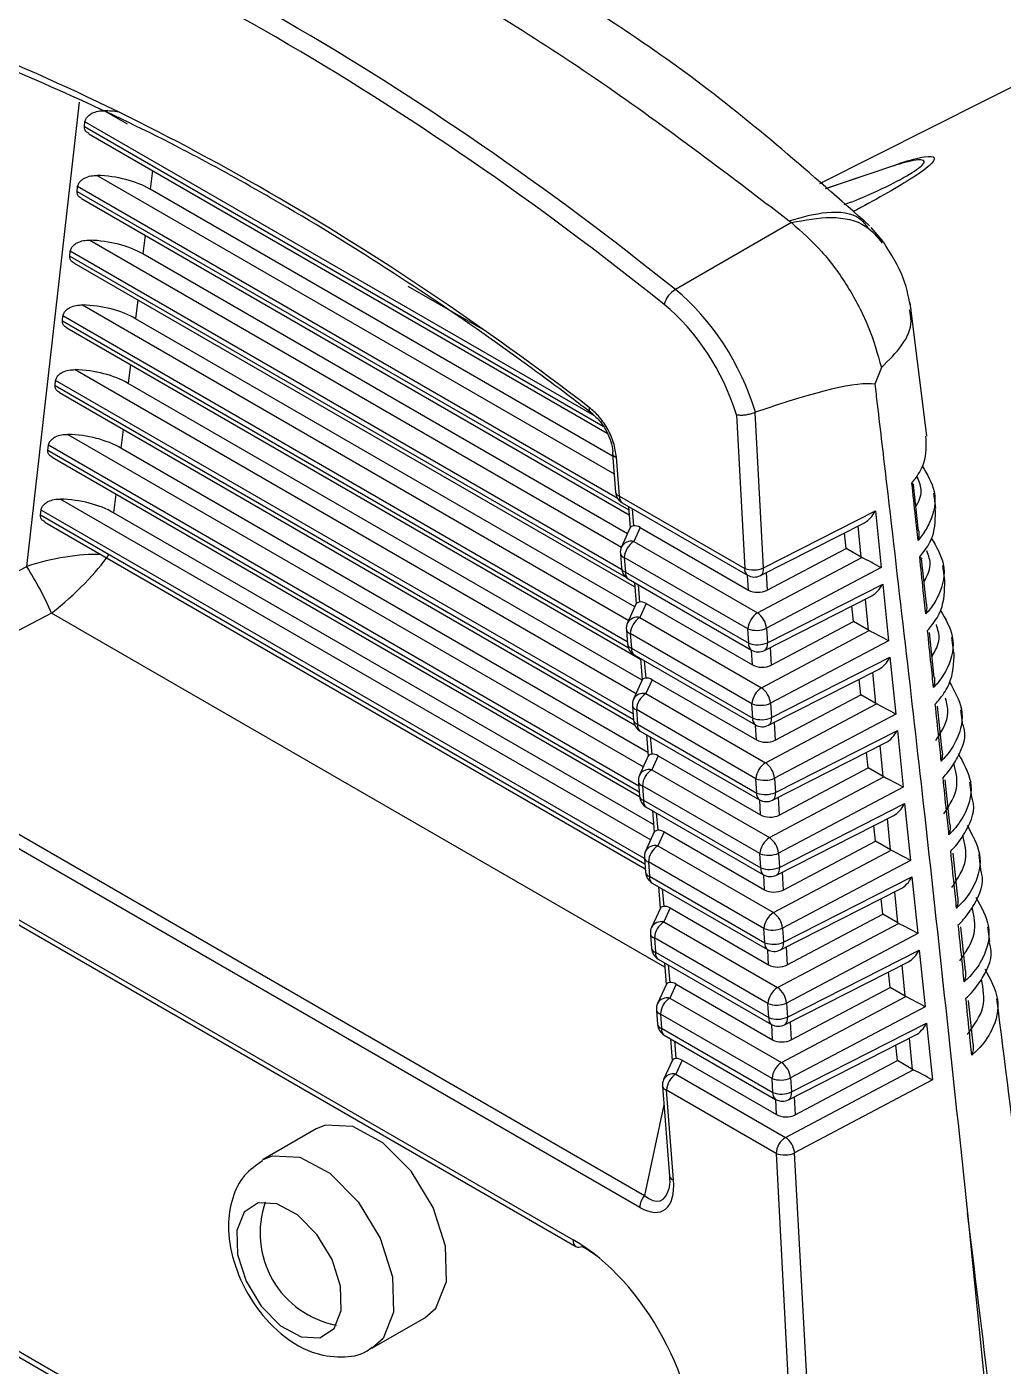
# Model space of a CAD drawing. Extents: x 8 to 113, y 0 to 87.
# Drawn here: x 79.033 to 79.75, y 71.53 to 72.513 of the extents above; entities that cross this region are included whole.
import ezdxf

# ---------------------------------------------------------------- set-up
doc = ezdxf.new("R2010")
doc.units = 0
doc.header["$MEASUREMENT"] = 0
doc.layers.add('OBJECT', color=7, linetype='CONTINUOUS')

msp = doc.modelspace()

# ---------------------------------------------------------------- linework, layer by layer
at = {"layer": 'OBJECT'}
for p, q in [((79.03274, 72.117), (79.07136, 72.45784)), ((79.08974, 72.4515), (79.10642, 72.44187)), ((79.07507, 72.43984), (79.07548, 72.44347)), ((79.07507, 72.43984), (79.45603, 72.21992)), ((79.44964, 72.22748), (79.07548, 72.44347)), ((79.07819, 72.43466), (79.45903, 72.2148)), ((79.66921, 72.41104), (79.61917, 72.39415)), ((79.66921, 72.41104), (79.67451, 72.41328)), ((79.08435, 72.40398), (79.46398, 72.18483)), ((79.12494, 72.40767), (79.12338, 72.39388)), ((79.65464, 72.40626), (79.61907, 72.39423)), ((79.06969, 72.39232), (79.0701, 72.39595)), ((79.06969, 72.39232), (79.47474, 72.15849)), ((79.46638, 72.16719), (79.0701, 72.39595)), ((79.46295, 72.19785), (79.12338, 72.39388)), ((79.0728, 72.38714), (79.47502, 72.15495)), ((79.59255, 72.37076), (79.59426, 72.3694)), ((79.11956, 72.36015), (79.11799, 72.34636)), ((79.59426, 72.3694), (79.50902, 72.32019)), ((79.66158, 72.35555), (79.65281, 72.3659)), ((79.07897, 72.35647), (79.46937, 72.1311)), ((79.06431, 72.34481), (79.06472, 72.34844)), ((79.06431, 72.34481), (79.47261, 72.10909)), ((79.46956, 72.11472), (79.06472, 72.34844)), ((79.47381, 72.14095), (79.11799, 72.34636)), ((79.06742, 72.33962), (79.47922, 72.1019)), ((79.3126, 72.32284), (79.36832, 72.29068)), ((79.11417, 72.31264), (79.11261, 72.29885)), ((79.07359, 72.30895), (79.47475, 72.07736)), ((79.69368, 72.21269), (79.68146, 72.31076)), ((79.05892, 72.29729), (79.05933, 72.30092)), ((79.05892, 72.29729), (79.47433, 72.05748)), ((79.47371, 72.0617), (79.05933, 72.30092)), ((79.06204, 72.29211), (79.48341, 72.04885)), ((79.4792, 72.08722), (79.11261, 72.29885)), ((79.10879, 72.26512), (79.10723, 72.25133)), ((79.66024, 72.26297), (79.65546, 72.25083)), ((79.05354, 72.24977), (79.05395, 72.2534)), ((79.47791, 72.00866), (79.05395, 72.2534)), ((79.0682, 72.26143), (79.48013, 72.02363)), ((79.05354, 72.24977), (79.47823, 72.0046)), ((79.05665, 72.24459), (79.47911, 72.00071)), ((79.48458, 72.03349), (79.10723, 72.25133)), ((79.55386, 72.22816), (79.5599, 72.11551)), ((79.56748, 72.23005), (79.56775, 72.23016)), ((79.5736, 72.11589), (79.56748, 72.23005)), ((79.06282, 72.21391), (79.48551, 71.9699)), ((79.10341, 72.2176), (79.10184, 72.20381)), ((79.04816, 72.20225), (79.04857, 72.20588)), ((79.4821, 71.95561), (79.04857, 72.20588)), ((79.48882, 71.98041), (79.10184, 72.20381)), ((79.04816, 72.20225), (79.48242, 71.95156)), ((79.05127, 72.19707), (79.4827, 71.94801)), ((79.46279, 72.19992), (79.46504, 72.17145)), ((79.46794, 72.1686), (79.46569, 72.19706)), ((79.68755, 72.14313), (79.68398, 72.17675)), ((79.05744, 72.16639), (79.4909, 71.91616)), ((79.09802, 72.17008), (79.09646, 72.15629)), ((79.46794, 72.1686), (79.5599, 72.11551)), ((79.47001, 72.16358), (79.56196, 72.1105)), ((79.70029, 72.15964), (79.6989, 72.17082)), ((79.04277, 72.15473), (79.04319, 72.15836)), ((79.04277, 72.15473), (79.48661, 71.89851)), ((79.48629, 71.90256), (79.04319, 72.15836)), ((79.49301, 71.92737), (79.09646, 72.15629)), ((79.47455, 72.16096), (79.47579, 72.14532)), ((79.47736, 72.15934), (79.47836, 72.14669)), ((79.5736, 72.11589), (79.65584, 72.15773)), ((79.65584, 72.15773), (79.66001, 72.11606)), ((79.04589, 72.14955), (79.48689, 71.89497)), ((79.47587, 72.14551), (79.46945, 72.1313)), ((79.48312, 72.14553), (79.47851, 72.13531)), ((79.48312, 72.14553), (79.56264, 72.09962)), ((79.57149, 72.11025), (79.64783, 72.14908)), ((79.64544, 72.12384), (79.64315, 72.1467)), ((79.47851, 72.13531), (79.56927, 72.08291)), ((79.63439, 72.13022), (79.63324, 72.14166)), ((79.4686, 72.12639), (79.46945, 72.11563)), ((79.57637, 72.09946), (79.63439, 72.13022)), ((79.64544, 72.12384), (79.63439, 72.13022)), ((78.87523, 72.03434), (79.03274, 72.117)), ((79.56227, 72.07114), (79.47151, 72.12354)), ((79.47151, 72.12354), (79.47236, 72.11278)), ((79.56927, 72.08291), (79.64596, 72.12356)), ((79.66001, 72.11606), (79.57597, 72.07152)), ((79.69336, 72.08925), (79.68983, 72.12263)), ((79.7069, 72.10658), (79.70551, 72.11775)), ((79.47236, 72.11278), (79.56284, 72.06054)), ((79.47442, 72.10776), (79.5649, 72.05553)), ((79.47896, 72.10514), (79.4802, 72.08944)), ((79.56264, 72.09962), (79.56206, 72.11044)), ((79.57568, 72.11238), (79.57637, 72.09946)), ((79.48177, 72.10352), (79.48278, 72.09082)), ((79.57444, 72.05527), (79.65321, 72.09534)), ((79.57654, 72.06092), (79.66122, 72.104)), ((79.66122, 72.104), (79.66539, 72.06233)), ((79.48029, 72.08964), (79.47387, 72.07542)), ((79.48754, 72.08966), (79.48292, 72.07944)), ((79.48754, 72.08966), (79.56559, 72.0446)), ((79.63977, 72.07648), (79.63863, 72.08793)), ((79.65082, 72.0701), (79.64853, 72.09297)), ((79.05098, 72.08267), (78.89099, 71.99871)), ((79.50129, 71.82271), (79.05098, 72.08267)), ((79.48292, 72.07944), (79.57222, 72.02789)), ((79.57932, 72.04444), (79.63977, 72.07648)), ((79.65082, 72.0701), (79.63977, 72.07648)), ((79.47302, 72.07052), (79.47386, 72.05981)), ((79.56522, 72.01611), (79.47592, 72.06766)), ((79.47592, 72.06766), (79.47677, 72.05695)), ((79.56284, 72.06054), (79.56227, 72.07114)), ((79.57222, 72.02789), (79.65134, 72.06983)), ((79.57597, 72.07152), (79.57654, 72.06092)), ((79.69914, 72.03539), (79.69565, 72.06853)), ((79.47677, 72.05695), (79.56579, 72.00557)), ((79.56559, 72.0446), (79.56501, 72.05547)), ((79.57863, 72.0574), (79.57932, 72.04444)), ((79.66539, 72.06233), (79.57892, 72.01649)), ((79.71351, 72.05353), (79.71212, 72.06469)), ((79.47883, 72.05194), (79.56785, 72.00055)), ((79.48337, 72.04932), (79.48462, 72.03357)), ((79.48618, 72.0477), (79.48719, 72.03494)), ((79.57949, 72.00595), (79.6666, 72.05026)), ((79.6666, 72.05026), (79.67078, 72.0086)), ((79.57738, 72.0003), (79.65859, 72.04161)), ((79.65621, 72.01637), (79.65392, 72.03923)), ((79.48471, 72.03376), (79.47829, 72.01955)), ((79.49195, 72.03378), (79.48734, 72.02357)), ((79.49195, 72.03378), (79.56854, 71.98957)), ((79.64516, 72.02275), (79.64401, 72.03419)), ((79.48734, 72.02357), (79.57517, 71.97286)), ((79.56579, 72.00557), (79.56522, 72.01611)), ((79.57517, 71.97286), (79.65672, 72.01609)), ((79.57892, 72.01649), (79.57949, 72.00595)), ((79.58227, 71.98941), (79.64516, 72.02275)), ((79.65621, 72.01637), (79.64516, 72.02275)), ((79.47743, 72.01465), (79.47827, 72.00399)), ((79.56817, 71.96109), (79.48034, 72.01179)), ((79.48034, 72.01179), (79.48118, 72.00113)), ((79.67078, 72.0086), (79.58187, 71.96147)), ((79.70488, 71.98153), (79.70143, 72.01445)), ((79.72012, 72.00051), (79.71873, 72.01163)), ((78.89099, 71.99871), (79.48633, 71.65503)), ((79.48118, 72.00113), (79.56873, 71.95059)), ((79.56854, 71.98957), (79.56795, 72.00049)), ((79.58157, 72.00243), (79.58227, 71.98941)), ((79.58243, 71.95097), (79.67199, 71.99653)), ((79.67199, 71.99653), (79.67616, 71.95486)), ((79.4828, 71.64635), (78.88747, 71.99003)), ((79.48324, 71.99612), (79.57079, 71.94558)), ((79.48779, 71.9935), (79.48904, 71.9777)), ((79.4906, 71.99187), (79.49161, 71.97907)), ((79.58033, 71.94533), (79.66398, 71.98788)), ((79.48912, 71.97789), (79.4827, 71.96368)), ((79.49637, 71.97791), (79.49176, 71.96769)), ((79.49637, 71.97791), (79.57149, 71.93455)), ((79.65054, 71.96902), (79.64939, 71.98046)), ((79.66159, 71.96264), (79.6593, 71.9855)), ((79.49176, 71.96769), (79.57812, 71.91784)), ((79.58521, 71.93439), (79.65054, 71.96902)), ((79.66159, 71.96264), (79.65054, 71.96902)), ((79.48185, 71.95878), (79.48269, 71.94817)), ((79.56873, 71.95059), (79.56817, 71.96109)), ((79.57812, 71.91784), (79.66211, 71.96236)), ((79.58187, 71.96147), (79.58243, 71.95097)), ((79.71061, 71.92769), (79.70719, 71.96039)), ((79.72672, 71.9475), (79.72534, 71.95857)), ((79.57112, 71.90606), (79.48476, 71.95592)), ((79.48476, 71.95592), (79.48559, 71.94531)), ((79.58451, 71.94746), (79.58521, 71.93439)), ((79.67616, 71.95486), (79.58482, 71.90644)), ((79.48559, 71.94531), (79.57167, 71.89562)), ((79.48766, 71.9403), (79.57374, 71.8906)), ((79.4922, 71.93768), (79.49345, 71.92183)), ((79.57149, 71.93455), (79.5709, 71.94552)), ((79.58537, 71.896), (79.67737, 71.9428)), ((79.67737, 71.9428), (79.68154, 71.90113)), ((79.49501, 71.93605), (79.49603, 71.9232)), ((79.58327, 71.89035), (79.66936, 71.93415)), ((79.66697, 71.90891), (79.66468, 71.93177)), ((79.49354, 71.92202), (79.48712, 71.90781)), ((79.50079, 71.92204), (79.49617, 71.91182)), ((79.50079, 71.92204), (79.57443, 71.87952)), ((79.65592, 71.91528), (79.65478, 71.92673)), ((78.93186, 71.91241), (79.4339, 71.62259)), ((79.49617, 71.91182), (79.58106, 71.86281)), ((79.58106, 71.86281), (79.66749, 71.90863)), ((79.58816, 71.87937), (79.65592, 71.91528)), ((79.66697, 71.90891), (79.65592, 71.91528)), ((78.93392, 71.90739), (79.43596, 71.61757)), ((79.48627, 71.9029), (79.4871, 71.89235)), ((79.57406, 71.85104), (79.48917, 71.90005)), ((79.48917, 71.90005), (79.49001, 71.88949)), ((79.57167, 71.89562), (79.57112, 71.90606)), ((79.58482, 71.90644), (79.58537, 71.896)), ((79.68154, 71.90113), (79.58776, 71.85142)), ((79.7163, 71.87387), (79.71292, 71.90635)), ((79.73333, 71.89449), (79.73196, 71.90551)), ((79.49001, 71.88949), (79.57462, 71.84065)), ((79.57443, 71.87952), (79.57384, 71.89054)), ((79.58746, 71.89248), (79.58816, 71.87937)), ((79.58832, 71.84103), (79.68275, 71.88906)), ((79.68275, 71.88906), (79.68693, 71.8474)), ((79.49207, 71.88448), (79.57668, 71.83563)), ((79.49661, 71.88185), (79.49787, 71.86595)), ((79.49942, 71.88023), (79.50044, 71.86733)), ((79.58621, 71.83538), (79.67474, 71.88041)), ((79.66131, 71.86155), (79.66016, 71.87299)), ((79.67236, 71.85517), (79.67007, 71.87803)), ((79.49796, 71.86615), (79.49154, 71.85193)), ((79.5052, 71.86617), (79.50059, 71.85595)), ((79.5052, 71.86617), (79.57738, 71.8245)), ((79.59111, 71.82434), (79.66131, 71.86155)), ((79.67236, 71.85517), (79.66131, 71.86155)), ((79.50059, 71.85595), (79.58401, 71.80779)), ((79.57462, 71.84065), (79.57406, 71.85104)), ((79.58401, 71.80779), (79.67287, 71.85489)), ((79.58776, 71.85142), (79.58832, 71.84103)), ((79.72197, 71.82005), (79.71862, 71.85235)), ((79.73993, 71.84148), (79.73856, 71.85246)), ((79.49068, 71.84703), (79.49151, 71.83653)), ((79.57701, 71.79602), (79.49359, 71.84417)), ((79.49359, 71.84417), (79.49442, 71.83367)), ((79.68693, 71.8474), (79.59071, 71.7964)), ((79.49442, 71.83367), (79.57756, 71.78567)), ((79.57738, 71.8245), (79.57679, 71.83557)), ((79.5904, 71.83751), (79.59111, 71.82434)), ((79.59126, 71.78605), (79.68813, 71.83533)), ((79.68813, 71.83533), (79.69231, 71.79366)), ((79.49648, 71.82866), (79.57963, 71.78066)), ((79.50102, 71.82603), (79.50229, 71.81008)), ((79.50383, 71.82441), (79.50486, 71.81145)), ((79.58916, 71.78041), (79.68012, 71.82668)), ((79.66669, 71.80782), (79.66554, 71.81926)), ((79.67774, 71.80144), (79.67545, 71.8243)), ((79.50237, 71.81027), (79.49595, 71.79606)), ((79.50962, 71.81029), (79.50501, 71.80008)), ((79.50962, 71.81029), (79.58033, 71.76948)), ((79.50501, 71.80008), (79.58696, 71.75277)), ((79.58696, 71.75277), (79.67826, 71.80116)), ((79.59406, 71.76932), (79.66669, 71.80782)), ((79.67774, 71.80144), (79.66669, 71.80782)), ((79.4951, 71.79116), (79.49592, 71.78071)), ((79.57756, 71.78567), (79.57701, 71.79602)), ((79.59071, 71.7964), (79.59126, 71.78605)), ((79.69231, 71.79366), (79.59366, 71.74137)), ((79.72762, 71.76625), (79.7243, 71.79835)), ((79.57996, 71.74099), (79.49801, 71.7883)), ((79.49801, 71.7883), (79.49883, 71.77785)), ((79.58033, 71.76948), (79.57973, 71.7806)), ((79.59335, 71.78254), (79.59406, 71.76932)), ((79.59421, 71.73108), (79.69352, 71.7816)), ((79.69352, 71.7816), (79.69769, 71.73993)), ((79.49883, 71.77785), (79.58051, 71.7307)), ((79.50089, 71.77284), (79.58257, 71.72568)), ((79.50544, 71.77021), (79.5067, 71.75421)), ((79.5921, 71.72543), (79.68551, 71.77295)), ((79.68312, 71.74771), (79.68083, 71.77057)), ((79.50825, 71.76859), (79.50928, 71.75558)), ((79.67207, 71.75409), (79.67093, 71.76553)), ((79.50679, 71.7544), (79.50037, 71.74019)), ((79.51404, 71.75442), (79.50942, 71.7442)), ((79.51404, 71.75442), (79.58327, 71.71445)), ((79.597, 71.71429), (79.67207, 71.75409)), ((79.68312, 71.74771), (79.67207, 71.75409)), ((79.50942, 71.7442), (79.5899, 71.69774)), ((79.58051, 71.7307), (79.57996, 71.74099)), ((79.5899, 71.69774), (79.68364, 71.74743)), ((79.59366, 71.74137), (79.59421, 71.73108)), ((79.49952, 71.73529), (79.50473, 71.66934)), ((79.50764, 71.66648), (79.50242, 71.73243)), ((79.5829, 71.68597), (79.50242, 71.73243)), ((79.69769, 71.73993), (79.5966, 71.68635)), ((79.5006, 71.72159), (79.48633, 71.65503)), ((79.58327, 71.71445), (79.58268, 71.72562)), ((79.59629, 71.72756), (79.597, 71.71429)), ((79.24512, 71.70391), (79.20623, 71.68146)), ((79.5829, 71.68597), (79.60233, 71.32333)), ((79.61602, 71.32394), (79.5966, 71.68635)), ((79.50472, 71.66944), (79.50473, 71.66934)), ((79.72357, 71.6421), (79.74862, 71.39202)), ((79.51876, 71.25648), (78.95229, 71.5835)), ((79.51894, 71.25225), (78.94667, 71.58262)), ((79.28622, 71.54289), (79.32511, 71.56534))]:
    msp.add_line(p, q, dxfattribs=at)
at = {"layer": 'OBJECT', "flags": 128}
for points in [[(79.44579, 72.23366), (79.44566, 72.23265), (79.44566, 72.23172), (79.4458, 72.23091), (79.44607, 72.23021), (79.44647, 72.22964), (79.44699, 72.22922), (79.44762, 72.22896), (79.44834, 72.22884)], [(79.33104, 71.64626), (79.3149, 71.67296), (79.29423, 71.69383), (79.27217, 71.70569), (79.25208, 71.70672), (79.24512, 71.70391)], [(79.20587, 71.68124), (79.21319, 71.68427), (79.23328, 71.68324), (79.25534, 71.67138), (79.27601, 71.65051), (79.29215, 71.62381)], [(79.19374, 71.5921), (79.20483, 71.57374), (79.21904, 71.55939), (79.23421, 71.55124), (79.24802, 71.55053), (79.25837, 71.55737), (79.26369, 71.57071), (79.26317, 71.58852), (79.25688, 71.6081), (79.24579, 71.62646), (79.23158, 71.6408), (79.21641, 71.64895), (79.2026, 71.64967), (79.19225, 71.64283), (79.18693, 71.62949), (79.18745, 71.61168), (79.19374, 71.5921)], [(79.32511, 71.56534), (79.33321, 71.57247), (79.34095, 71.59187), (79.34019, 71.61778), (79.33104, 71.64626)], [(79.29215, 71.62381), (79.30129, 71.59533), (79.30206, 71.56942), (79.29432, 71.55002), (79.28646, 71.54303)]]:
    msp.add_lwpolyline(points, dxfattribs=at)
at = {"layer": 'OBJECT'}
for centre, radius, start, end in [((79.51859, 72.30424), 0.01861, 120.98546, 164.37332), ((79.46511, 72.20007), 0.00232, 147.68049, 183.72532), ((79.46658, 72.20087), 0.00391, 194.04731, 256.94453), ((79.47501, 72.17224), 0.01, 184.51975, 240.00269), ((79.46883, 72.1724), 0.00391, 194.04653, 256.94471), ((79.47304, 72.16776), 0.00517, 170.69849, 234.00042), ((79.47664, 72.12731), 0.00822, 76.86989, 150.95139), ((79.48696, 72.12232), 0.0155, 123.04971, 175.49364), ((79.47857, 72.12718), 0.01, 155.69289, 184.51975), ((79.47239, 72.12734), 0.00391, 194.04748, 256.94376), ((78.81532, 71.97949), 0.25726, 23.64508, 32.30992), ((79.47942, 72.11642), 0.01, 184.51975, 240.00269), ((79.47324, 72.11658), 0.00391, 194.04673, 256.94511), ((79.565, 72.11468), 0.00517, 170.69849, 234.00042), ((79.56627, 72.13285), 0.01847, 249.80632, 293.37051), ((79.56828, 72.11466), 0.00546, 306.06543, 13.05492), ((79.47729, 72.11187), 0.00502, 169.63864, 235.06027), ((79.56696, 72.11916), 0.01, 240.00269, 296.96265), ((79.48298, 72.07131), 0.01, 155.69289, 184.51975), ((79.48106, 72.07143), 0.00822, 76.87004, 150.95092), ((79.49138, 72.06644), 0.0155, 123.05056, 175.49266), ((79.57773, 72.06992), 0.0155, 123.04971, 175.49364), ((79.55964, 72.06958), 0.01645, 6.76436, 54.14503), ((79.47681, 72.07147), 0.00391, 194.04696, 256.94467), ((79.56865, 72.08847), 0.01847, 249.80478, 293.37183), ((79.48383, 72.0606), 0.01, 184.51975, 240.00269), ((79.47765, 72.06076), 0.00391, 194.04804, 256.9435), ((79.4817, 72.05605), 0.00502, 169.64018, 235.05872), ((79.56794, 72.05971), 0.00517, 170.69821, 234.0007), ((79.56922, 72.07787), 0.01847, 249.80557, 293.37126), ((79.5699, 72.06419), 0.01, 240.00269, 296.96265), ((79.57144, 72.05961), 0.00527, 304.69392, 14.42663), ((79.58068, 72.01489), 0.0155, 123.05056, 175.49266), ((79.56259, 72.01455), 0.01645, 6.76504, 54.14539), ((79.4874, 72.01544), 0.01, 155.69289, 184.51975), ((79.48547, 72.01556), 0.00822, 76.86892, 150.95205), ((79.49579, 72.01057), 0.0155, 123.05009, 175.49368), ((79.5716, 72.03344), 0.01847, 249.80545, 293.37138), ((79.48122, 72.0156), 0.00391, 194.04456, 256.94698), ((79.48824, 72.00478), 0.01, 184.51975, 240.00269), ((79.48206, 72.00494), 0.00391, 194.04702, 256.94482), ((79.48612, 72.00023), 0.00502, 169.63886, 235.06005), ((79.57088, 72.00473), 0.00517, 170.69953, 233.99937), ((79.57216, 72.0229), 0.01847, 249.80523, 293.37172), ((79.57285, 72.00921), 0.01, 240.00269, 296.96265), ((79.57438, 72.00463), 0.00527, 304.6943, 14.42625), ((79.48989, 71.95969), 0.00822, 76.87005, 150.95107), ((79.50021, 71.9547), 0.0155, 123.05024, 175.49298), ((79.58362, 71.95987), 0.0155, 123.05009, 175.49368), ((79.56553, 71.95953), 0.01645, 6.76449, 54.146), ((79.49182, 71.95956), 0.01, 155.69289, 184.51975), ((79.48564, 71.95972), 0.00391, 194.04667, 256.94496), ((79.57454, 71.97842), 0.01847, 249.8048, 293.37143), ((79.49266, 71.94896), 0.01, 184.51975, 240.00269), ((79.48648, 71.94912), 0.00391, 194.04727, 256.94427), ((79.57383, 71.94976), 0.00517, 170.69835, 234.00056), ((79.57511, 71.96792), 0.01847, 249.80515, 293.37168), ((79.57733, 71.94966), 0.00527, 304.69434, 14.42621), ((79.49053, 71.94441), 0.00502, 169.63908, 235.05983), ((79.57579, 71.95424), 0.01, 240.00269, 296.96265), ((79.58657, 71.90485), 0.0155, 123.05024, 175.49298), ((79.56848, 71.90451), 0.01645, 6.76354, 54.14598), ((79.49623, 71.90369), 0.01, 155.69289, 184.51975), ((79.49431, 71.90382), 0.00822, 76.86974, 150.95138), ((79.50463, 71.89883), 0.0155, 123.05002, 175.49372), ((79.49005, 71.90385), 0.00391, 194.04124, 256.95046), ((79.57749, 71.92339), 0.01847, 249.80528, 293.37094), ((79.49707, 71.89314), 0.01, 184.51975, 240.00269), ((79.49089, 71.8933), 0.00391, 194.04791, 256.94378), ((79.49494, 71.88859), 0.00502, 169.63905, 235.05986), ((79.57677, 71.89478), 0.00517, 170.69841, 234.0005), ((79.57805, 71.91295), 0.01847, 249.80523, 293.3716), ((79.57874, 71.89927), 0.01, 240.00269, 296.96265), ((79.58027, 71.89469), 0.00527, 304.69415, 14.4263), ((79.58952, 71.84982), 0.0155, 123.05002, 175.49372), ((79.57143, 71.84948), 0.01645, 6.76526, 54.14527), ((79.50065, 71.84782), 0.01, 155.69289, 184.51975), ((79.49872, 71.84794), 0.00822, 76.87017, 150.95091), ((79.50904, 71.84295), 0.0155, 123.04947, 175.49377), ((79.58044, 71.86837), 0.01847, 249.80474, 293.37148), ((79.49447, 71.84798), 0.00391, 194.04689, 256.94467), ((79.57972, 71.83981), 0.00517, 170.69842, 234.00049), ((79.58099, 71.85798), 0.01847, 249.80529, 293.37147), ((79.58321, 71.83971), 0.00527, 304.69462, 14.42537), ((79.50148, 71.83732), 0.01, 184.51975, 240.00269), ((79.4953, 71.83748), 0.00391, 194.04687, 256.94462), ((79.49935, 71.83277), 0.00502, 169.63928, 235.05962), ((79.58168, 71.84429), 0.01, 240.00269, 296.96265), ((79.50314, 71.79207), 0.00822, 76.86965, 150.95146), ((79.51346, 71.78708), 0.0155, 123.05062, 175.49263), ((79.59246, 71.7948), 0.0155, 123.04947, 175.49377), ((79.57437, 71.79446), 0.01645, 6.76356, 54.14597), ((79.50507, 71.79195), 0.01, 155.69289, 184.51975), ((79.49889, 71.79211), 0.00391, 194.04707, 256.94465), ((79.58338, 71.81335), 0.01847, 249.80471, 293.37154), ((79.50589, 71.7815), 0.01, 184.51975, 240.00269), ((79.49971, 71.78166), 0.00391, 194.04706, 256.94467), ((79.58266, 71.78484), 0.00517, 170.69866, 234.00025), ((79.58394, 71.803), 0.01847, 249.80524, 293.37149), ((79.58463, 71.78932), 0.01, 240.00269, 296.96265), ((79.58616, 71.78474), 0.00527, 304.69449, 14.42547), ((79.50377, 71.77695), 0.00502, 169.63906, 235.05985), ((79.59541, 71.73977), 0.0155, 123.05062, 175.49263), ((79.57732, 71.73943), 0.01645, 6.76529, 54.14526), ((79.50756, 71.7362), 0.00822, 76.87023, 150.95089), ((79.51788, 71.73121), 0.0155, 123.0495, 175.49375), ((79.58633, 71.75832), 0.01847, 249.80525, 293.37148), ((79.50948, 71.73607), 0.01, 155.69289, 184.51975), ((79.50331, 71.73623), 0.00391, 194.04683, 256.94466), ((79.58561, 71.72986), 0.00517, 170.69846, 234.00045), ((79.58688, 71.74803), 0.01847, 249.80524, 293.37149), ((79.5891, 71.72977), 0.00527, 304.69399, 14.42598), ((79.58757, 71.73434), 0.01, 240.00269, 296.96265), ((79.59836, 71.68475), 0.0155, 123.0495, 175.49375), ((79.58027, 71.68441), 0.01645, 6.76418, 54.14533), ((79.58928, 71.7033), 0.01847, 249.80474, 293.37151), ((79.50852, 71.67028), 0.00391, 194.04715, 256.94455), ((79.49838, 71.64508), 0.01563, 140.45014, 175.32036), ((79.27292, 71.62758), 0.06887, 160.7331, 259.26151), ((79.43888, 71.62171), 0.00506, 169.98739, 234.70901), ((79.43799, 71.62173), 0.00463, 243.94625, 300.50605)]:
    msp.add_arc(centre, radius, start, end, dxfattribs=at)
for centre, major_axis, ratio, start_param, end_param in [((79.13918, 70.63177), (-1.03077, 2.00185), 0.606843, 5.345286, 5.708794), ((79.13212, 70.62812), (-1.02574, 1.9932), 0.60697, 5.34543, 5.708938), ((79.12965, 70.57267), (-0.99276, 1.93123), 0.606953, 5.373172, 5.682201), ((79.08629, 72.41651), (0.06026, 0.00006), 0.581691, 1.339752, 1.512931), ((79.0809, 72.36899), (0.06026, 0.00006), 0.581691, 0.788, 1.512931), ((79.07552, 72.32147), (0.06026, 0.00006), 0.581691, 0.788, 1.512931), ((79.48964, 72.23034), (-0.05539, 0.10653), 0.604579, 4.406135, 5.342756), ((79.07014, 72.27395), (0.06026, 0.00006), 0.581691, 0.788, 1.512931), ((79.48258, 72.2267), (-0.05037, 0.09788), 0.60697, 4.423896, 5.34543), ((79.06476, 72.22643), (0.06026, 0.00006), 0.581691, 0.788, 1.512931), ((77.95984, 71.34721), (1.70275, 0.89991), 0.049905, 0.068837, 0.30995), ((79.05937, 72.17892), (0.06026, 0.00006), 0.581691, 0.788, 1.512931), ((79.05399, 72.1314), (0.06026, 0.00006), 0.581691, 0.788, 1.512931), ((79.6492, 72.161), (0.00673, 0.01231), 0.526975, 3.797917, 4.735053), ((79.48596, 72.14354), (0.01015, -0.00177), 0.278097, 2.464366, 3.212944), ((79.483, 72.137), (-0.00628, 0.00905), 0.580609, 5.394404, 6.012137), ((79.05053, 72.10087), (0.06168, 0.01513), 0.320651, 0.858596, 1.783902), ((79.05053, 72.10087), (0.04783, 0.04146), 0.225659, 4.528407, 5.575605), ((79.6525, 72.128), (0.01003, 0.00001), 0.582929, 3.93067, 4.00077), ((79.65337, 72.11933), (0.01062, -0.00569), 0.026892, 0.909875, 2.358211), ((79.56968, 72.10381), (0.01001, 0.00003), 0.586595, 3.931599, 5.443681), ((79.65458, 72.10726), (0.00673, 0.01231), 0.526975, 3.797917, 4.735053), ((79.49037, 72.08767), (0.01015, -0.00177), 0.278097, 2.464366, 3.212944), ((79.48742, 72.08113), (-0.00628, 0.00905), 0.580609, 5.394404, 6.012137), ((79.65789, 72.07426), (0.01003, 0.00001), 0.582929, 3.93067, 4.00077), ((79.65876, 72.0656), (0.01062, -0.00569), 0.026892, 0.909875, 2.358211), ((79.65996, 72.05353), (0.00673, 0.01231), 0.526975, 3.797917, 4.735053), ((79.57262, 72.04879), (0.01001, 0.00003), 0.586595, 3.931599, 5.443681), ((79.49479, 72.0318), (0.01015, -0.00177), 0.278097, 2.464366, 3.212944), ((79.49183, 72.02525), (-0.00628, 0.00905), 0.580609, 5.394404, 6.012137), ((79.66327, 72.02053), (0.01003, 0.00001), 0.582929, 3.93067, 4.00077), ((79.66414, 72.01186), (0.01062, -0.00569), 0.026892, 0.909875, 2.358211), ((79.66535, 71.9998), (0.00673, 0.01231), 0.526975, 3.797917, 4.735053), ((79.57557, 71.99376), (0.01001, 0.00003), 0.586595, 3.931599, 5.443681), ((79.49921, 71.97592), (0.01015, -0.00177), 0.278097, 2.464366, 3.212944), ((79.49625, 71.96938), (-0.00628, 0.00905), 0.580609, 5.394404, 6.012137), ((79.66865, 71.9668), (0.01003, 0.00001), 0.582929, 3.93067, 4.00077), ((79.66952, 71.95813), (0.01062, -0.00569), 0.026892, 0.909875, 2.358211), ((79.67073, 71.94606), (0.00673, 0.01231), 0.526975, 3.797917, 4.735053), ((79.57852, 71.93874), (0.01001, 0.00003), 0.586595, 3.931599, 5.443681), ((79.50362, 71.92005), (0.01015, -0.00177), 0.278097, 2.464366, 3.212944), ((79.50067, 71.91351), (-0.00628, 0.00905), 0.580609, 5.394404, 6.012137), ((79.67404, 71.91306), (0.01003, 0.00001), 0.582929, 3.93067, 4.00077), ((79.6749, 71.9044), (0.01062, -0.00569), 0.026892, 0.909875, 2.358211), ((79.67611, 71.89233), (0.00673, 0.01231), 0.526975, 3.797917, 4.735053), ((79.58146, 71.88372), (0.01001, 0.00003), 0.586595, 3.931599, 5.443681), ((79.50804, 71.86418), (0.01015, -0.00177), 0.278097, 2.464366, 3.212944), ((79.50508, 71.85764), (-0.00628, 0.00905), 0.580609, 5.394404, 6.012137), ((79.67942, 71.85933), (0.01003, 0.00001), 0.582929, 3.93067, 4.00077), ((79.68029, 71.85066), (0.01062, -0.00569), 0.026892, 0.909875, 2.358211), ((79.6815, 71.8386), (0.00673, 0.01231), 0.526975, 3.797917, 4.735053), ((79.58441, 71.82869), (0.01001, 0.00003), 0.586595, 3.931599, 5.443681), ((79.51246, 71.80831), (0.01015, -0.00177), 0.278097, 2.464366, 3.212944), ((79.5095, 71.80176), (-0.00628, 0.00905), 0.580609, 5.394404, 6.012137), ((79.6848, 71.8056), (0.01003, 0.00001), 0.582929, 3.93067, 4.00077), ((79.68567, 71.79693), (0.01062, -0.00569), 0.026892, 0.909875, 2.358211), ((79.68688, 71.78486), (0.00673, 0.01231), 0.526975, 3.797917, 4.735053), ((79.58736, 71.77367), (0.01001, 0.00003), 0.586595, 3.931599, 5.443681), ((79.51687, 71.75243), (0.01015, -0.00177), 0.278097, 2.464366, 3.212944), ((79.51392, 71.74589), (-0.00628, 0.00905), 0.580609, 5.394404, 6.012137), ((79.69019, 71.75186), (0.01003, 0.00001), 0.582929, 3.93067, 4.00077), ((79.69105, 71.7432), (0.01062, -0.00569), 0.026892, 0.909875, 2.358211), ((79.59031, 71.71864), (0.01001, 0.00003), 0.586595, 3.931599, 5.443681), ((79.47419, 71.69228), (-0.02592, 0.04826), 0.443439, 2.520069, 3.931595), ((79.48125, 71.69593), (-0.01696, 0.04462), 0.376367, 2.565584, 3.668339), ((78.6391, 67.06748), (-1.58934, 16.54697), 0.094708, 4.96788, 4.983392), ((79.42857, 71.5097), (-0.06232, 0.11985), 0.60894, 3.957684, 5.520884), ((79.43563, 71.51335), (-0.05737, 0.11115), 0.603746, 5.370974, 5.522499)]:
    msp.add_ellipse(centre, major_axis=major_axis, ratio=ratio, start_param=start_param, end_param=end_param, dxfattribs=at)
for points, knots in [([(82.39781, 73.65741), (82.21156, 73.58196), (81.82374, 73.42484), (81.23891, 73.17155), (80.64266, 72.90055), (80.1008, 72.64314), (79.76011, 72.47112), (79.61483, 72.39777)], [0, 0, 0, 0, 0.197773, 0.411812, 0.626085, 0.840554, 1, 1, 1, 1]), ([(79.65159, 72.36711), (79.60892, 72.40481), (79.52308, 72.48067), (79.42418, 72.54168), (79.37444, 72.57237)], [0, 0, 0, 0, 0.497018, 1, 1, 1, 1]), ([(79.30668, 72.56568), (79.35462, 72.53676), (79.45049, 72.4789), (79.54519, 72.40681), (79.59255, 72.37076)], [0, 0, 0, 0, 0.5, 1, 1, 1, 1]), ([(79.44834, 72.22884), (79.44372, 72.23238), (79.42061, 72.25005), (79.3431, 72.30682), (79.26458, 72.35739), (79.18591, 72.40234), (79.10713, 72.44548), (79.03321, 72.47689), (78.97814, 72.50029)], [0, 0, 0, 0, 0.029968, 0.149857, 0.5, 0.529967, 0.649857, 1, 1, 1, 1]), ([(79.07548, 72.44347), (79.07568, 72.44426), (79.07608, 72.44582), (79.07796, 72.44799), (79.08094, 72.45002), (79.08505, 72.45139), (79.08823, 72.45147), (79.08974, 72.4515)], [0, 0, 0, 0, 0.1610224, 0.3213924, 0.4979089, 0.7630046, 1, 1, 1, 1]), ([(79.07824, 72.43474), (79.07771, 72.43504), (79.07637, 72.43579), (79.07513, 72.43759), (79.07509, 72.43912), (79.07507, 72.43984)], [0, 0, 0, 0, 0.250835, 0.645888, 1, 1, 1, 1]), ([(79.63304, 72.38258), (79.63351, 72.38276), (79.64716, 72.38786), (79.66851, 72.39754), (79.68501, 72.40715), (79.69089, 72.41203), (79.69212, 72.41436), (79.69047, 72.41556), (79.686, 72.41546), (79.67879, 72.41398), (79.6721, 72.41193), (79.66921, 72.41104)], [0, 0, 0, 0, 0.008694, 0.252001, 0.438983, 0.523955, 0.626459, 0.709085, 0.813332, 0.91915, 1, 1, 1, 1]), ([(79.67451, 72.41328), (79.68096, 72.41512), (79.69387, 72.4188), (79.70064, 72.41771), (79.69725, 72.41196), (79.67918, 72.39901), (79.6549, 72.38573), (79.63942, 72.37726)], [0, 0, 0, 0, 0.17223, 0.344755, 0.513287, 0.689561, 1, 1, 1, 1]), ([(79.0701, 72.39595), (79.0703, 72.39674), (79.0707, 72.3983), (79.07257, 72.40047), (79.07556, 72.4025), (79.07966, 72.40387), (79.08285, 72.40395), (79.08435, 72.40398)], [0, 0, 0, 0, 0.161023, 0.321391, 0.497909, 0.763005, 1, 1, 1, 1]), ([(79.07285, 72.38723), (79.07233, 72.38752), (79.07098, 72.38828), (79.06975, 72.39007), (79.06971, 72.3916), (79.06969, 72.39232)], [0, 0, 0, 0, 0.250833, 0.6458901, 1, 1, 1, 1]), ([(79.59255, 72.37076), (79.60198, 72.37341), (79.62154, 72.37889), (79.64216, 72.37612), (79.64843, 72.36822), (79.65028, 72.36589)], [0, 0, 0, 0, 0.396584, 0.822207, 1, 1, 1, 1]), ([(79.59426, 72.3694), (79.60416, 72.37126), (79.62464, 72.37509), (79.64891, 72.36947), (79.65727, 72.359), (79.66094, 72.3544)], [0, 0, 0, 0, 0.344258, 0.712567, 1, 1, 1, 1]), ([(79.59426, 72.3694), (79.6018, 72.36273), (79.61687, 72.34938), (79.63622, 72.32256), (79.65179, 72.29305), (79.65742, 72.273), (79.66024, 72.26297)], [0, 0, 0, 0, 0.25, 0.5, 0.75, 1, 1, 1, 1]), ([(79.06472, 72.34844), (79.06492, 72.34922), (79.06531, 72.35079), (79.06719, 72.35295), (79.07018, 72.35498), (79.07428, 72.35636), (79.07747, 72.35643), (79.07897, 72.35647)], [0, 0, 0, 0, 0.1610223, 0.3213915, 0.4979087, 0.7630045, 1, 1, 1, 1]), ([(79.68212, 72.30557), (79.68068, 72.3131), (79.67732, 72.33064), (79.66744, 72.34631), (79.6618, 72.35524)], [0, 0, 0, 0, 0.429712, 1, 1, 1, 1]), ([(79.06747, 72.33971), (79.06695, 72.34), (79.0656, 72.34076), (79.06437, 72.34255), (79.06432, 72.34408), (79.06431, 72.34481)], [0, 0, 0, 0, 0.2508335, 0.6458893, 1, 1, 1, 1]), ([(79.05933, 72.30092), (79.05953, 72.3017), (79.05993, 72.30327), (79.06181, 72.30543), (79.06479, 72.30746), (79.0689, 72.30884), (79.07208, 72.30891), (79.07359, 72.30895)], [0, 0, 0, 0, 0.161023, 0.321392, 0.497909, 0.763005, 1, 1, 1, 1]), ([(79.66024, 72.26297), (79.66578, 72.26842), (79.67686, 72.27933), (79.68328, 72.29425), (79.68157, 72.30261), (79.68101, 72.30537)], [0, 0, 0, 0, 0.401158, 0.802316, 1, 1, 1, 1]), ([(79.06209, 72.29219), (79.06156, 72.29248), (79.06022, 72.29324), (79.05898, 72.29504), (79.05894, 72.29656), (79.05892, 72.29729)], [0, 0, 0, 0, 0.250835, 0.64589, 1, 1, 1, 1]), ([(79.05395, 72.2534), (79.05415, 72.25418), (79.05455, 72.25575), (79.05642, 72.25792), (79.05941, 72.25994), (79.06352, 72.26132), (79.0667, 72.26139), (79.0682, 72.26143)], [0, 0, 0, 0, 0.161023, 0.321392, 0.497909, 0.763005, 1, 1, 1, 1]), ([(79.0567, 72.24467), (79.05618, 72.24497), (79.05484, 72.24572), (79.0536, 72.24752), (79.05356, 72.24905), (79.05354, 72.24977)], [0, 0, 0, 0, 0.250834, 0.64589, 1, 1, 1, 1]), ([(79.65546, 72.25083), (79.65604, 72.24595), (79.65891, 72.22152), (79.67091, 72.11889), (79.69384, 71.9213), (79.71289, 71.74239), (79.72357, 71.6421)], [0, 0, 0, 0, 0.024148, 0.120739, 0.507103, 1, 1, 1, 1]), ([(79.46569, 72.19706), (79.46517, 72.20064), (79.46413, 72.20779), (79.45926, 72.21857), (79.4529, 72.22755), (79.44806, 72.23171), (79.44579, 72.23366)], [0, 0, 0, 0, 0.261879, 0.524406, 0.776419, 1, 1, 1, 1]), ([(79.44834, 72.22884), (79.45045, 72.22684), (79.4542, 72.22328), (79.45877, 72.21597), (79.46193, 72.20849), (79.46273, 72.20376), (79.46314, 72.20131)], [0, 0, 0, 0, 0.295336, 0.524716, 0.75446, 1, 1, 1, 1]), ([(79.56748, 72.23005), (79.56658, 72.22967), (79.56478, 72.22892), (79.56145, 72.22817), (79.55812, 72.2278), (79.55563, 72.22787), (79.55432, 72.22806), (79.55391, 72.22815), (79.55386, 72.22816)], [0, 0, 0, 0, 0.219279, 0.438508, 0.659239, 0.882987, 0.985831, 1, 1, 1, 1]), ([(79.04857, 72.20588), (79.04877, 72.20667), (79.04916, 72.20823), (79.05104, 72.2104), (79.05403, 72.21243), (79.05813, 72.2138), (79.06132, 72.21388), (79.06282, 72.21391)], [0, 0, 0, 0, 0.161023, 0.321392, 0.497909, 0.763005, 1, 1, 1, 1]), ([(79.68271, 72.17805), (79.68369, 72.17932), (79.6874, 72.18414), (79.69373, 72.19556), (79.69327, 72.20605), (79.69298, 72.21265)], [0, 0, 0, 0, 0.116928, 0.44481, 1, 1, 1, 1]), ([(79.05132, 72.19715), (79.0508, 72.19745), (79.04945, 72.1982), (79.04822, 72.2), (79.04818, 72.20153), (79.04816, 72.20225)], [0, 0, 0, 0, 0.250834, 0.64589, 1, 1, 1, 1]), ([(79.69029, 72.19081), (79.69394, 72.18461), (79.70191, 72.17111), (79.69839, 72.15323), (79.69166, 72.14155), (79.6882, 72.13736), (79.68718, 72.13611)], [0, 0, 0, 0, 0.345876, 0.753738, 0.926772, 1, 1, 1, 1]), ([(79.68718, 72.13611), (79.68656, 72.14187), (79.68508, 72.15585), (79.68359, 72.16983), (79.68271, 72.17805)], [0, 0, 0, 0, 0.412317, 1, 1, 1, 1]), ([(79.68271, 72.17805), (79.68273, 72.17804), (79.68292, 72.17792), (79.68372, 72.17743), (79.6839, 72.17705), (79.68405, 72.17675)], [0, 0, 0, 0, 0.019302, 0.222966, 1, 1, 1, 1]), ([(79.68569, 72.16067), (79.68756, 72.16444), (79.69113, 72.17164), (79.68822, 72.17896), (79.68684, 72.18244)], [0, 0, 0, 0, 0.524015, 1, 1, 1, 1]), ([(79.04319, 72.15836), (79.04338, 72.15915), (79.04378, 72.16071), (79.04566, 72.16288), (79.04864, 72.16491), (79.05275, 72.16628), (79.05593, 72.16636), (79.05744, 72.16639)], [0, 0, 0, 0, 0.161023, 0.321392, 0.497909, 0.763005, 1, 1, 1, 1]), ([(79.04594, 72.14964), (79.04542, 72.14993), (79.04407, 72.15069), (79.04283, 72.15248), (79.04279, 72.15401), (79.04277, 72.15473)], [0, 0, 0, 0, 0.250834, 0.64589, 1, 1, 1, 1]), ([(79.68846, 72.12397), (79.6895, 72.12525), (79.69337, 72.13006), (79.7002, 72.14179), (79.70001, 72.15265), (79.69989, 72.15961)], [0, 0, 0, 0, 0.115298, 0.432836, 1, 1, 1, 1]), ([(79.68769, 72.14314), (79.68776, 72.14127), (79.68785, 72.13896), (79.68731, 72.13662), (79.68719, 72.13615), (79.68718, 72.13611)], [0, 0, 0, 0, 0.795846, 0.982106, 1, 1, 1, 1]), ([(79.69703, 72.13774), (79.70068, 72.13148), (79.70859, 72.11791), (79.70492, 72.0997), (79.69781, 72.08775), (79.69399, 72.0833), (79.6929, 72.08204)], [0, 0, 0, 0, 0.341997, 0.742012, 0.926899, 1, 1, 1, 1]), ([(79.69162, 72.10572), (79.69378, 72.10975), (79.69776, 72.1172), (79.69502, 72.12483), (79.69377, 72.12832)], [0, 0, 0, 0, 0.542035, 1, 1, 1, 1]), ([(79.6929, 72.08204), (79.6923, 72.0878), (79.69082, 72.10178), (79.68934, 72.11575), (79.68846, 72.12397)], [0, 0, 0, 0, 0.412356, 1, 1, 1, 1]), ([(79.68846, 72.12397), (79.68848, 72.12396), (79.68873, 72.12381), (79.68956, 72.1233), (79.68974, 72.12292), (79.68987, 72.12263)], [0, 0, 0, 0, 0.018707, 0.268923, 1, 1, 1, 1]), ([(79.69419, 72.0699), (79.69527, 72.0712), (79.69931, 72.07599), (79.70665, 72.08804), (79.70675, 72.09926), (79.70681, 72.10658)], [0, 0, 0, 0, 0.1138, 0.421755, 1, 1, 1, 1]), ([(79.69347, 72.08926), (79.69355, 72.08746), (79.69365, 72.08509), (79.69308, 72.08269), (79.69292, 72.08208), (79.6929, 72.08204)], [0, 0, 0, 0, 0.745947, 0.982602, 1, 1, 1, 1]), ([(79.70376, 72.08463), (79.7074, 72.07832), (79.71526, 72.0647), (79.71143, 72.04616), (79.70394, 72.03395), (79.69974, 72.02927), (79.6986, 72.028)], [0, 0, 0, 0, 0.338095, 0.730883, 0.926969, 1, 1, 1, 1]), ([(79.6986, 72.028), (79.698, 72.03376), (79.69653, 72.04772), (79.69505, 72.06169), (79.69419, 72.0699)], [0, 0, 0, 0, 0.4123942, 1, 1, 1, 1]), ([(79.6975, 72.05092), (79.69994, 72.05517), (79.70432, 72.06281), (79.70177, 72.07071), (79.70064, 72.07421)], [0, 0, 0, 0, 0.556409, 1, 1, 1, 1]), ([(79.69988, 72.01586), (79.70102, 72.01717), (79.70521, 72.02195), (79.71307, 72.03428), (79.71347, 72.04586), (79.71374, 72.05354)], [0, 0, 0, 0, 0.11242, 0.411468, 1, 1, 1, 1]), ([(79.69923, 72.03539), (79.69931, 72.03366), (79.69943, 72.03124), (79.69882, 72.02877), (79.69861, 72.02804), (79.6986, 72.028)], [0, 0, 0, 0, 0.69955, 0.983051, 1, 1, 1, 1]), ([(79.71025, 72.03203), (79.71398, 72.0255), (79.72191, 72.01165), (79.71793, 71.99262), (79.71005, 71.98016), (79.70547, 71.97525), (79.70427, 71.97397)], [0, 0, 0, 0, 0.340325, 0.72288, 0.927663, 1, 1, 1, 1]), ([(79.70427, 71.97397), (79.70367, 71.97973), (79.70221, 71.99369), (79.70074, 72.00766), (79.69988, 72.01586)], [0, 0, 0, 0, 0.41243, 1, 1, 1, 1]), ([(79.70031, 71.98927), (79.70463, 71.99599), (79.71111, 72.00608), (79.70837, 72.0166), (79.70746, 72.02011)], [0, 0, 0, 0, 0.666701, 1, 1, 1, 1]), ([(79.70554, 71.96184), (79.70675, 71.96316), (79.71113, 71.96792), (79.71857, 71.98026), (79.72353, 71.99258), (79.72036, 72.00031), (79.72026, 72.00054)], [0, 0, 0, 0, 0.110945, 0.401182, 0.982083, 1, 1, 1, 1]), ([(79.70495, 71.98154), (79.70504, 71.97988), (79.70517, 71.9774), (79.70454, 71.97487), (79.70428, 71.97401), (79.70427, 71.97397)], [0, 0, 0, 0, 0.656341, 0.983481, 1, 1, 1, 1]), ([(79.71669, 71.97949), (79.72054, 71.97273), (79.72854, 71.95862), (79.72441, 71.93908), (79.71614, 71.92637), (79.71116, 71.92125), (79.70991, 71.91996)], [0, 0, 0, 0, 0.343425, 0.715901, 0.928401, 1, 1, 1, 1]), ([(79.70616, 71.93527), (79.71045, 71.94196), (79.71818, 71.95403), (79.71485, 71.96675), (79.71336, 71.97242)], [0, 0, 0, 0, 0.554142, 1, 1, 1, 1]), ([(79.70991, 71.91996), (79.70931, 71.92571), (79.70786, 71.93967), (79.7064, 71.95363), (79.70554, 71.96184)], [0, 0, 0, 0, 0.412464, 1, 1, 1, 1]), ([(79.71117, 71.90783), (79.71244, 71.90916), (79.71697, 71.91391), (79.72478, 71.92621), (79.73001, 71.93883), (79.72683, 71.94691), (79.7266, 71.94747)], [0, 0, 0, 0, 0.109744, 0.392189, 0.957396, 1, 1, 1, 1]), ([(79.71065, 71.9277), (79.71075, 71.92611), (79.71089, 71.92358), (79.71023, 71.92098), (79.70992, 71.92), (79.70991, 71.91996)], [0, 0, 0, 0, 0.616055, 0.983862, 1, 1, 1, 1]), ([(79.71198, 71.88128), (79.71643, 71.88793), (79.72471, 71.90032), (79.72158, 71.91348), (79.72013, 71.91958)], [0, 0, 0, 0, 0.5366977, 1, 1, 1, 1]), ([(79.72316, 71.92687), (79.72709, 71.91989), (79.73516, 71.90556), (79.73086, 71.88554), (79.7222, 71.87259), (79.71683, 71.86726), (79.71553, 71.86596)], [0, 0, 0, 0, 0.345633, 0.709132, 0.928994, 1, 1, 1, 1]), ([(79.71553, 71.86596), (79.71493, 71.87172), (79.71348, 71.88567), (79.71203, 71.89963), (79.71117, 71.90783)], [0, 0, 0, 0, 0.412497, 1, 1, 1, 1]), ([(79.71678, 71.85384), (79.71811, 71.85518), (79.72278, 71.85991), (79.73096, 71.87217), (79.73647, 71.88508), (79.73329, 71.89351), (79.73295, 71.89441)], [0, 0, 0, 0, 0.108618, 0.383746, 0.934221, 1, 1, 1, 1]), ([(79.71633, 71.87387), (79.71643, 71.87235), (79.71659, 71.86976), (79.71589, 71.8671), (79.71554, 71.866), (79.71553, 71.86596)], [0, 0, 0, 0, 0.578451, 0.984226, 1, 1, 1, 1]), ([(79.72964, 71.87417), (79.73365, 71.86699), (79.74176, 71.85246), (79.7373, 71.832), (79.72824, 71.81882), (79.72248, 71.8133), (79.72111, 71.81199)], [0, 0, 0, 0, 0.3471311, 0.7025731, 0.9294684, 1, 1, 1, 1]), ([(79.71777, 71.82731), (79.72238, 71.83392), (79.73121, 71.84661), (79.72831, 71.86021), (79.72692, 71.86672)], [0, 0, 0, 0, 0.520616, 1, 1, 1, 1]), ([(79.72111, 71.81199), (79.72052, 71.81774), (79.71908, 71.83169), (79.71763, 71.84564), (79.71678, 71.85384)], [0, 0, 0, 0, 0.412528, 1, 1, 1, 1]), ([(79.72237, 71.79987), (79.72375, 71.80122), (79.72856, 71.80592), (79.7371, 71.81814), (79.74291, 71.83134), (79.73975, 71.84013), (79.73931, 71.84136)], [0, 0, 0, 0, 0.107562, 0.375803, 0.912414, 1, 1, 1, 1]), ([(79.72199, 71.82005), (79.72208, 71.8186), (79.72226, 71.81596), (79.72153, 71.81324), (79.72113, 71.81203), (79.72111, 71.81199)], [0, 0, 0, 0, 0.5433095, 0.984551, 1, 1, 1, 1]), ([(79.73614, 71.82141), (79.74021, 71.81405), (79.74835, 71.79933), (79.74371, 71.77845), (79.73426, 71.76505), (79.7281, 71.75934), (79.72668, 71.75803)], [0, 0, 0, 0, 0.348058, 0.696218, 0.929845, 1, 1, 1, 1]), ([(79.72354, 71.77336), (79.7283, 71.77992), (79.7377, 71.7929), (79.73504, 71.80692), (79.73373, 71.81385)], [0, 0, 0, 0, 0.505748, 1, 1, 1, 1]), ([(79.72668, 71.75803), (79.72609, 71.76378), (79.72465, 71.77773), (79.72321, 71.79167), (79.72237, 71.79987)], [0, 0, 0, 0, 0.412557, 1, 1, 1, 1]), ([(79.78826, 71.44879), (79.77976, 71.5191), (79.76561, 71.6361), (79.75101, 71.75283), (79.74517, 71.79942)], [0, 0, 0, 0, 0.6008297, 1, 1, 1, 1]), ([(79.72762, 71.76625), (79.72772, 71.76486), (79.72791, 71.76217), (79.72715, 71.75939), (79.72669, 71.75807), (79.72668, 71.75803)], [0, 0, 0, 0, 0.51045, 0.984877, 1, 1, 1, 1]), ([(79.20594, 71.68056), (79.20117, 71.67727), (79.1912, 71.67038), (79.18285, 71.65291), (79.17969, 71.63163), (79.18372, 71.60602), (79.19616, 71.57856), (79.21624, 71.55427), (79.23966, 71.53923), (79.26273, 71.53554), (79.27891, 71.53768), (79.28506, 71.54283), (79.28621, 71.54379)], [0, 0, 0, 0, 0.081426, 0.170506, 0.267606, 0.38442, 0.513464, 0.643788, 0.782754, 0.886131, 0.978583, 1, 1, 1, 1]), ([(79.50473, 71.66934), (79.50484, 71.66639), (79.50497, 71.66265), (79.50428, 71.66059), (79.50414, 71.66015)], [0, 0, 0, 0, 0.786238, 1, 1, 1, 1])]:
    msp.add_open_spline(points, degree=3, knots=knots, dxfattribs=at)

doc.saveas('drawing.dxf')
